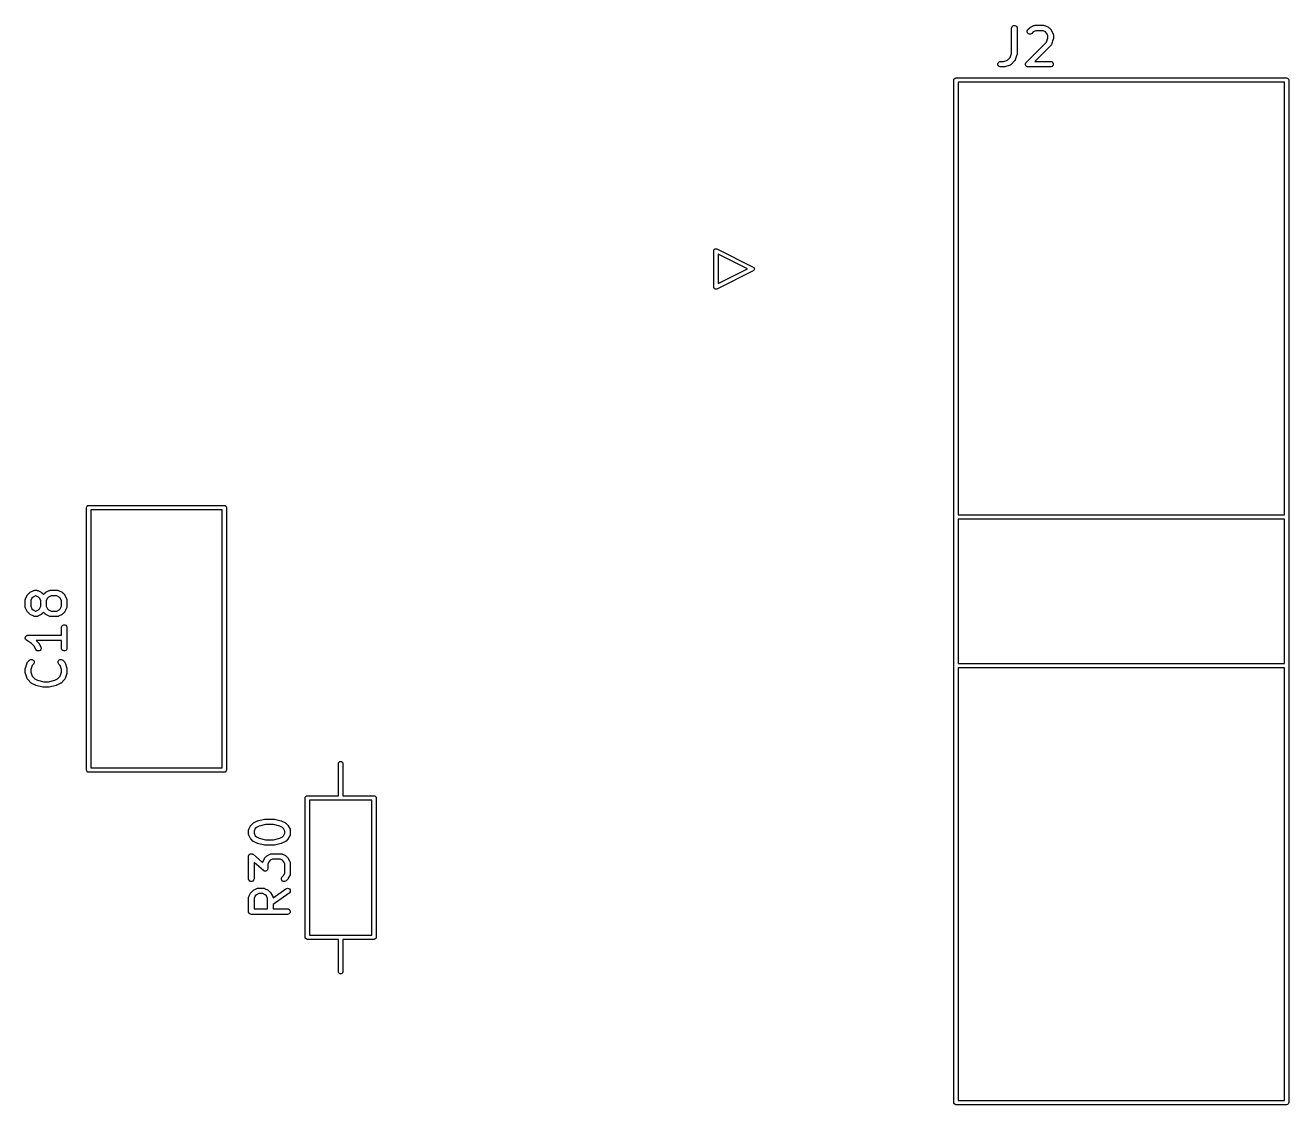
# Model space of a CAD drawing. Extents: x 0.85 to 10.45, y -7.57 to -0.8.
# Drawn here: x 7.957 to 9.33, y -5.907 to -4.735 of the extents above; entities that cross this region are included whole.
import ezdxf

# ---------------------------------------------------------------- set-up
doc = ezdxf.new("R2010")
doc.units = 0
doc.header["$MEASUREMENT"] = 0
doc.layers.add('BLACK', color=7, linetype='CONTINUOUS')

msp = doc.modelspace()

# ---------------------------------------------------------------- linework, layer by layer
at = {"layer": 'BLACK', "linetype": 'CONTINUOUS'}
for p, q in [((9.0286, -4.7384), (9.0287, -4.7378)), ((9.0286, -4.766), (9.0286, -4.7384)), ((9.0287, -4.7378), (9.0291, -4.7367)), ((9.0291, -4.7367), (9.0299, -4.7359)), ((9.0299, -4.7359), (9.031, -4.7355)), ((9.031, -4.7355), (9.0321, -4.7355)), ((9.0321, -4.7355), (9.0332, -4.7359)), ((9.0332, -4.7359), (9.034, -4.7367)), ((9.034, -4.7367), (9.0345, -4.7378)), ((9.0345, -4.7378), (9.0345, -4.7384)), ((9.0345, -4.7384), (9.0345, -4.7665)), ((9.0455, -4.7416), (9.046, -4.7405)), ((9.0455, -4.7427), (9.0455, -4.7416)), ((9.046, -4.7438), (9.0455, -4.7427)), ((9.046, -4.7405), (9.0463, -4.74)), ((9.0468, -4.7446), (9.046, -4.7438)), ((9.0463, -4.74), (9.0482, -4.7382)), ((9.0479, -4.745), (9.0468, -4.7446)), ((9.049, -4.745), (9.0479, -4.745)), ((9.0482, -4.7382), (9.0484, -4.738)), ((9.0484, -4.738), (9.0485, -4.7379)), ((9.0485, -4.7379), (9.0486, -4.7379)), ((9.0486, -4.7379), (9.0487, -4.7378)), ((9.0487, -4.7378), (9.049, -4.7376)), ((9.0487, -4.7378), (9.0487, -4.7378)), ((9.049, -4.7376), (9.0527, -4.7357)), ((9.0501, -4.7446), (9.049, -4.745)), ((9.0505, -4.7442), (9.0501, -4.7446)), ((9.0521, -4.7427), (9.0505, -4.7442)), ((9.0548, -4.7413), (9.0521, -4.7427)), ((9.0527, -4.7357), (9.0533, -4.7355)), ((9.0533, -4.7355), (9.0534, -4.7355)), ((9.0534, -4.7355), (9.0535, -4.7355)), ((9.0535, -4.7355), (9.0541, -4.7354)), ((9.0541, -4.7354), (9.0634, -4.7354)), ((9.0627, -4.7413), (9.0548, -4.7413)), ((9.0654, -4.7427), (9.0627, -4.7413)), ((9.0634, -4.7354), (9.064, -4.7355)), ((9.064, -4.7355), (9.0641, -4.7355)), ((9.0641, -4.7355), (9.0642, -4.7355)), ((9.0642, -4.7355), (9.0648, -4.7357)), ((9.0648, -4.7357), (9.0685, -4.7376)), ((9.0666, -4.7439), (9.0654, -4.7427)), ((9.068, -4.7466), (9.0666, -4.7439)), ((9.068, -4.7491), (9.068, -4.7466)), ((9.0685, -4.7376), (9.0688, -4.7378)), ((9.0688, -4.7378), (9.0688, -4.7378)), ((9.0688, -4.7378), (9.0689, -4.7379)), ((9.0689, -4.7379), (9.069, -4.7379)), ((9.069, -4.7379), (9.069, -4.738)), ((9.069, -4.738), (9.0693, -4.7382)), ((9.0693, -4.7382), (9.0711, -4.74)), ((9.0711, -4.74), (9.0713, -4.7403)), ((9.0713, -4.7403), (9.0714, -4.7403)), ((9.0714, -4.7403), (9.0714, -4.7404)), ((9.0714, -4.7404), (9.0715, -4.7405)), ((9.0715, -4.7405), (9.0715, -4.7406)), ((9.0715, -4.7406), (9.0717, -4.7408)), ((9.0717, -4.7408), (9.0736, -4.7446)), ((9.0736, -4.7446), (9.0738, -4.7451)), ((9.0738, -4.7451), (9.0738, -4.7452)), ((9.0738, -4.7452), (9.0738, -4.7453)), ((9.0738, -4.7453), (9.0739, -4.7459)), ((9.0739, -4.7459), (9.0739, -4.7496)), ((9.0445, -4.7757), (9.0665, -4.7537)), ((9.0711, -4.7573), (9.0537, -4.7748)), ((9.0665, -4.7537), (9.068, -4.7491)), ((9.0715, -4.7569), (9.0711, -4.7573)), ((9.0716, -4.7568), (9.0715, -4.7569)), ((9.0719, -4.7562), (9.0716, -4.7567)), ((9.0716, -4.7567), (9.0716, -4.7568)), ((9.0737, -4.7506), (9.0719, -4.7562)), ((9.0738, -4.7503), (9.0737, -4.7506)), ((9.0739, -4.75), (9.0738, -4.7501)), ((9.0738, -4.7501), (9.0738, -4.7502)), ((9.0738, -4.7502), (9.0738, -4.7503)), ((9.0739, -4.7496), (9.0739, -4.7499)), ((9.0739, -4.7499), (9.0739, -4.75)), ((9.0198, -4.7748), (9.0243, -4.7733)), ((9.0243, -4.7733), (9.0271, -4.7705)), ((9.0271, -4.7705), (9.0286, -4.766)), ((9.0318, -4.7742), (9.028, -4.778)), ((9.0321, -4.7738), (9.0318, -4.7742)), ((9.0322, -4.7737), (9.0321, -4.7738)), ((9.0323, -4.7736), (9.0322, -4.7737)), ((9.0325, -4.7731), (9.0323, -4.7736)), ((9.0344, -4.7674), (9.0325, -4.7731)), ((9.0345, -4.7671), (9.0344, -4.7671)), ((9.0344, -4.7671), (9.0344, -4.7674)), ((9.0345, -4.7665), (9.0345, -4.7668)), ((9.0345, -4.7668), (9.0345, -4.7669)), ((9.0345, -4.7669), (9.0345, -4.767)), ((9.0345, -4.767), (9.0345, -4.7671)), ((9.0137, -4.7772), (9.0141, -4.7761)), ((9.0137, -4.7783), (9.0137, -4.7772)), ((9.0141, -4.7794), (9.0137, -4.7783)), ((9.0141, -4.7761), (9.0149, -4.7753)), ((9.0149, -4.7802), (9.0141, -4.7794)), ((9.0149, -4.7753), (9.016, -4.7749)), ((9.016, -4.7806), (9.0149, -4.7802)), ((9.016, -4.7749), (9.0166, -4.7748)), ((9.0166, -4.7807), (9.016, -4.7806)), ((9.0166, -4.7748), (9.0198, -4.7748)), ((9.0203, -4.7807), (9.0166, -4.7807)), ((9.0206, -4.7807), (9.0203, -4.7807)), ((9.0207, -4.7807), (9.0206, -4.7807)), ((9.0208, -4.7807), (9.0207, -4.7807)), ((9.0209, -4.7806), (9.0208, -4.7807)), ((9.021, -4.7806), (9.0209, -4.7806)), ((9.0212, -4.7805), (9.021, -4.7806)), ((9.0269, -4.7787), (9.0212, -4.7805)), ((9.0274, -4.7784), (9.0269, -4.7787)), ((9.0275, -4.7784), (9.0274, -4.7784)), ((9.0276, -4.7783), (9.0275, -4.7784)), ((9.028, -4.778), (9.0276, -4.7783)), ((9.0437, -4.7772), (9.0441, -4.7761)), ((9.0437, -4.7783), (9.0437, -4.7772)), ((9.0441, -4.7794), (9.0437, -4.7783)), ((9.0441, -4.7761), (9.0445, -4.7757)), ((9.0449, -4.7802), (9.0441, -4.7794)), ((9.046, -4.7806), (9.0449, -4.7802)), ((9.0466, -4.7807), (9.046, -4.7806)), ((9.0709, -4.7807), (9.0466, -4.7807)), ((9.0537, -4.7748), (9.0709, -4.7748)), ((9.0709, -4.7748), (9.0715, -4.7749)), ((9.0715, -4.7806), (9.0709, -4.7807)), ((9.0715, -4.7749), (9.0726, -4.7753)), ((9.0726, -4.7802), (9.0715, -4.7806)), ((9.0726, -4.7753), (9.0734, -4.7761)), ((9.0734, -4.7794), (9.0726, -4.7802)), ((9.0734, -4.7761), (9.0738, -4.7772)), ((9.0738, -4.7783), (9.0734, -4.7794)), ((9.0738, -4.7772), (9.0738, -4.7783)), ((8.9657, -4.7949), (8.9659, -4.794)), ((8.9657, -5.9051), (8.9657, -4.7949)), ((8.9659, -4.794), (8.9672, -4.7927)), ((8.9672, -4.7927), (8.9681, -4.7925)), ((8.9681, -4.7925), (9.3272, -4.7925)), ((8.9705, -4.7972), (8.9705, -5.2669)), ((9.3248, -4.7972), (8.9705, -4.7972)), ((9.3248, -5.2669), (9.3248, -4.7972)), ((9.3272, -4.7925), (9.3281, -4.7927)), ((9.3281, -4.7927), (9.3293, -4.794)), ((9.3293, -4.794), (9.3295, -4.7949)), ((9.3295, -4.7949), (9.3295, -5.9051)), ((8.7051, -4.9802), (8.7051, -4.9801)), ((8.7051, -4.9801), (8.7052, -4.9801)), ((8.7051, -4.9803), (8.7051, -4.9802)), ((8.7051, -5.0197), (8.7051, -4.9803)), ((8.7052, -4.9801), (8.7053, -4.9794)), ((8.7053, -4.9794), (8.7057, -4.979)), ((8.7057, -4.979), (8.7059, -4.9785)), ((8.7059, -4.9785), (8.7063, -4.9784)), ((8.7063, -4.9784), (8.7066, -4.9781)), ((8.7066, -4.9781), (8.7071, -4.9781)), ((8.7071, -4.9781), (8.7076, -4.978)), ((8.7076, -4.978), (8.7083, -4.9781)), ((8.7083, -4.9781), (8.7084, -4.9781)), ((8.7084, -4.9781), (8.7084, -4.9782)), ((8.7084, -4.9782), (8.7085, -4.9782)), ((8.7085, -4.9782), (8.7479, -4.9979)), ((8.7416, -5), (8.7098, -4.9841)), ((8.7098, -4.9841), (8.7098, -5.0159)), ((8.7479, -5.0021), (8.7085, -5.0218)), ((8.7098, -5.0159), (8.7416, -5)), ((8.7479, -4.9979), (8.7483, -4.9982)), ((8.7483, -5.0018), (8.7479, -5.0021)), ((8.7483, -4.9982), (8.7484, -4.9982)), ((8.7484, -5.0018), (8.7483, -5.0018)), ((8.7484, -4.9982), (8.7484, -4.9983)), ((8.7484, -4.9983), (8.7486, -4.9985)), ((8.7486, -5.0015), (8.7484, -5.0017)), ((8.7484, -5.0017), (8.7484, -5.0018)), ((8.7486, -4.9985), (8.7489, -4.9992)), ((8.7489, -5.0008), (8.7486, -5.0015)), ((8.7489, -4.9992), (8.7492, -4.9998)), ((8.7492, -5.0002), (8.7489, -5.0008)), ((8.7492, -4.9998), (8.7492, -5)), ((8.7492, -5), (8.7492, -5.0002)), ((8.7051, -5.0198), (8.7051, -5.0197)), ((8.7051, -5.0199), (8.7051, -5.0198)), ((8.7052, -5.0199), (8.7051, -5.0199)), ((8.7053, -5.0206), (8.7052, -5.0199)), ((8.7057, -5.021), (8.7053, -5.0206)), ((8.7059, -5.0215), (8.7057, -5.021)), ((8.7063, -5.0216), (8.7059, -5.0215)), ((8.7066, -5.0219), (8.7063, -5.0216)), ((8.7071, -5.0219), (8.7066, -5.0219)), ((8.7076, -5.022), (8.7071, -5.0219)), ((8.7083, -5.0219), (8.7076, -5.022)), ((8.7084, -5.0219), (8.7083, -5.0219)), ((8.7085, -5.0218), (8.7084, -5.0218)), ((8.7084, -5.0218), (8.7084, -5.0219)), ((8.024, -5.2591), (8.0242, -5.2582)), ((8.024, -5.5441), (8.024, -5.2591)), ((8.0242, -5.2582), (8.0255, -5.2569)), ((8.0255, -5.2569), (8.0264, -5.2567)), ((8.0264, -5.2567), (8.1736, -5.2567)), ((8.0287, -5.2614), (8.0287, -5.5417)), ((8.1713, -5.2614), (8.0287, -5.2614)), ((8.1713, -5.5417), (8.1713, -5.2614)), ((8.1736, -5.2567), (8.1745, -5.2569)), ((8.1745, -5.2569), (8.1758, -5.2582)), ((8.1758, -5.2582), (8.176, -5.2591)), ((8.176, -5.2591), (8.176, -5.5441)), ((8.9705, -5.2669), (9.3248, -5.2669)), ((8.9705, -5.2717), (8.9705, -5.4283)), ((9.3248, -5.2717), (8.9705, -5.2717)), ((9.3248, -5.4283), (9.3248, -5.2717)), ((7.9629, -5.3511), (7.9666, -5.3493)), ((7.9666, -5.3493), (7.9671, -5.349)), ((7.9671, -5.349), (7.9673, -5.349)), ((7.9673, -5.349), (7.9679, -5.3489)), ((7.9673, -5.349), (7.9673, -5.349)), ((7.9679, -5.3489), (7.9698, -5.3489)), ((7.9698, -5.3489), (7.9704, -5.349)), ((7.9704, -5.349), (7.9705, -5.349)), ((7.9705, -5.349), (7.9706, -5.349)), ((7.9706, -5.349), (7.9711, -5.3493)), ((7.9711, -5.3493), (7.9749, -5.3511)), ((7.9797, -5.3511), (7.9835, -5.3493)), ((7.9835, -5.3493), (7.984, -5.349)), ((7.984, -5.349), (7.9841, -5.349)), ((7.9841, -5.349), (7.9842, -5.349)), ((7.9842, -5.349), (7.9848, -5.3489)), ((7.9848, -5.3489), (7.9923, -5.3489)), ((7.9923, -5.3489), (7.9929, -5.349)), ((7.9929, -5.349), (7.993, -5.349)), ((7.993, -5.349), (7.9931, -5.349)), ((7.9931, -5.349), (7.9936, -5.3493)), ((7.9936, -5.3493), (7.9974, -5.3511)), ((7.9575, -5.3588), (7.9576, -5.3587)), ((7.9575, -5.3594), (7.9575, -5.3588)), ((7.9575, -5.3669), (7.9575, -5.3594)), ((7.9576, -5.3586), (7.9578, -5.3581)), ((7.9576, -5.3587), (7.9576, -5.3586)), ((7.9578, -5.3581), (7.9597, -5.3543)), ((7.9597, -5.3543), (7.9598, -5.3541)), ((7.9598, -5.354), (7.9599, -5.3539)), ((7.9598, -5.3541), (7.9598, -5.354)), ((7.9599, -5.3539), (7.96, -5.3538)), ((7.96, -5.3538), (7.9602, -5.3536)), ((7.96, -5.3538), (7.96, -5.3538)), ((7.9602, -5.3536), (7.9621, -5.3517)), ((7.9621, -5.3517), (7.9623, -5.3515)), ((7.9623, -5.3515), (7.9624, -5.3514)), ((7.9624, -5.3514), (7.9625, -5.3514)), ((7.9625, -5.3514), (7.9625, -5.3513)), ((7.9625, -5.3513), (7.9626, -5.3513)), ((7.9626, -5.3513), (7.9629, -5.3511)), ((7.9647, -5.3574), (7.9634, -5.3601)), ((7.9634, -5.3601), (7.9634, -5.3662)), ((7.9659, -5.3562), (7.9647, -5.3574)), ((7.9686, -5.3548), (7.9659, -5.3562)), ((7.9691, -5.3548), (7.9686, -5.3548)), ((7.9718, -5.3562), (7.9691, -5.3548)), ((7.973, -5.3574), (7.9718, -5.3562)), ((7.9743, -5.3601), (7.973, -5.3574)), ((7.9743, -5.3662), (7.9743, -5.3601)), ((7.9749, -5.3511), (7.9751, -5.3513)), ((7.9751, -5.3513), (7.9752, -5.3513)), ((7.9752, -5.3513), (7.9753, -5.3514)), ((7.9753, -5.3514), (7.9754, -5.3514)), ((7.9754, -5.3514), (7.9754, -5.3515)), ((7.9754, -5.3515), (7.9756, -5.3517)), ((7.9756, -5.3517), (7.9773, -5.3533)), ((7.9773, -5.3533), (7.979, -5.3517)), ((7.979, -5.3517), (7.9792, -5.3515)), ((7.9792, -5.3515), (7.9792, -5.3514)), ((7.9792, -5.3514), (7.9793, -5.3514)), ((7.9793, -5.3514), (7.9794, -5.3513)), ((7.9794, -5.3513), (7.9795, -5.3513)), ((7.9795, -5.3513), (7.9797, -5.3511)), ((7.9816, -5.3574), (7.9803, -5.3601)), ((7.9803, -5.3601), (7.9803, -5.3662)), ((7.9828, -5.3562), (7.9816, -5.3574)), ((7.9855, -5.3548), (7.9828, -5.3562)), ((7.9916, -5.3548), (7.9855, -5.3548)), ((7.9943, -5.3562), (7.9916, -5.3548)), ((7.9955, -5.3574), (7.9943, -5.3562)), ((7.9968, -5.3601), (7.9955, -5.3574)), ((7.9968, -5.3662), (7.9968, -5.3601)), ((7.9974, -5.3511), (7.9976, -5.3513)), ((7.9976, -5.3513), (7.9977, -5.3513)), ((7.9977, -5.3513), (7.9978, -5.3514)), ((7.9978, -5.3514), (7.9979, -5.3514)), ((7.9979, -5.3514), (7.9979, -5.3515)), ((7.9979, -5.3515), (7.9981, -5.3517)), ((7.9981, -5.3517), (8, -5.3536)), ((8, -5.3536), (8.0002, -5.3538)), ((8.0002, -5.3538), (8.0003, -5.3538)), ((8.0003, -5.3538), (8.0003, -5.3539)), ((8.0003, -5.3539), (8.0004, -5.354)), ((8.0004, -5.354), (8.0004, -5.3541)), ((8.0004, -5.3541), (8.0006, -5.3543)), ((8.0006, -5.3543), (8.0024, -5.3581)), ((8.0024, -5.3581), (8.0026, -5.3586)), ((8.0026, -5.3586), (8.0027, -5.3587)), ((8.0027, -5.3587), (8.0027, -5.3588)), ((8.0027, -5.3588), (8.0027, -5.3594)), ((8.0027, -5.3594), (8.0027, -5.3669)), ((7.9575, -5.3675), (7.9575, -5.3669)), ((7.9576, -5.3676), (7.9575, -5.3675)), ((7.9576, -5.3677), (7.9576, -5.3676)), ((7.9578, -5.3682), (7.9576, -5.3677)), ((7.9597, -5.372), (7.9578, -5.3682)), ((7.9598, -5.3722), (7.9597, -5.372)), ((7.9598, -5.3723), (7.9598, -5.3722)), ((7.9599, -5.3724), (7.9598, -5.3723)), ((7.96, -5.3725), (7.9599, -5.3724)), ((7.9602, -5.3727), (7.96, -5.3725)), ((7.96, -5.3725), (7.96, -5.3725)), ((7.9621, -5.3746), (7.9602, -5.3727)), ((7.9623, -5.3748), (7.9621, -5.3746)), ((7.9624, -5.3748), (7.9623, -5.3748)), ((7.9625, -5.3749), (7.9624, -5.3748)), ((7.9625, -5.375), (7.9625, -5.3749)), ((7.9626, -5.375), (7.9625, -5.375)), ((7.9629, -5.3752), (7.9626, -5.375)), ((7.9666, -5.377), (7.9629, -5.3752)), ((7.9634, -5.3662), (7.9647, -5.3689)), ((7.9647, -5.3689), (7.9659, -5.3701)), ((7.9659, -5.3701), (7.9686, -5.3714)), ((7.9671, -5.3772), (7.9666, -5.377)), ((7.9673, -5.3772), (7.9671, -5.3772)), ((7.9673, -5.3773), (7.9673, -5.3772)), ((7.9679, -5.3773), (7.9673, -5.3773)), ((7.9698, -5.3773), (7.9679, -5.3773)), ((7.9686, -5.3714), (7.9691, -5.3714)), ((7.9691, -5.3714), (7.9718, -5.3701)), ((7.9704, -5.3773), (7.9698, -5.3773)), ((7.9705, -5.3772), (7.9704, -5.3773)), ((7.9706, -5.3772), (7.9705, -5.3772)), ((7.9711, -5.377), (7.9706, -5.3772)), ((7.9749, -5.3752), (7.9711, -5.377)), ((7.9718, -5.3701), (7.973, -5.3689)), ((7.973, -5.3689), (7.9743, -5.3662)), ((7.9751, -5.375), (7.9749, -5.3752)), ((7.9752, -5.375), (7.9751, -5.375)), ((7.9753, -5.3749), (7.9752, -5.375)), ((7.9754, -5.3748), (7.9753, -5.3749)), ((7.9756, -5.3746), (7.9754, -5.3748)), ((7.9754, -5.3748), (7.9754, -5.3748)), ((7.9773, -5.3729), (7.9756, -5.3746)), ((7.979, -5.3746), (7.9773, -5.3729)), ((7.9792, -5.3748), (7.979, -5.3746)), ((7.9793, -5.3749), (7.9792, -5.3748)), ((7.9792, -5.3748), (7.9792, -5.3748)), ((7.9794, -5.375), (7.9793, -5.3749)), ((7.9795, -5.375), (7.9794, -5.375)), ((7.9797, -5.3752), (7.9795, -5.375)), ((7.9835, -5.377), (7.9797, -5.3752)), ((7.9803, -5.3662), (7.9816, -5.3689)), ((7.9816, -5.3689), (7.9828, -5.3701)), ((7.9828, -5.3701), (7.9855, -5.3714)), ((7.984, -5.3772), (7.9835, -5.377)), ((7.9841, -5.3772), (7.984, -5.3772)), ((7.9842, -5.3773), (7.9841, -5.3772)), ((7.9848, -5.3773), (7.9842, -5.3773)), ((7.9923, -5.3773), (7.9848, -5.3773)), ((7.9855, -5.3714), (7.9916, -5.3714)), ((7.9916, -5.3714), (7.9943, -5.3701)), ((7.9929, -5.3773), (7.9923, -5.3773)), ((7.993, -5.3772), (7.9929, -5.3773)), ((7.9931, -5.3772), (7.993, -5.3772)), ((7.9936, -5.377), (7.9931, -5.3772)), ((7.9974, -5.3752), (7.9936, -5.377)), ((7.9943, -5.3701), (7.9955, -5.3689)), ((7.9955, -5.3689), (7.9968, -5.3662)), ((7.9976, -5.375), (7.9974, -5.3752)), ((7.9977, -5.375), (7.9976, -5.375)), ((7.9978, -5.3749), (7.9977, -5.375)), ((7.9979, -5.3748), (7.9978, -5.3749)), ((7.9981, -5.3746), (7.9979, -5.3748)), ((7.9979, -5.3748), (7.9979, -5.3748)), ((8, -5.3727), (7.9981, -5.3746)), ((8.0002, -5.3725), (8, -5.3727)), ((8.0003, -5.3725), (8.0002, -5.3725)), ((8.0004, -5.3723), (8.0003, -5.3724)), ((8.0003, -5.3724), (8.0003, -5.3725)), ((8.0006, -5.372), (8.0004, -5.3722)), ((8.0004, -5.3722), (8.0004, -5.3723)), ((8.0024, -5.3682), (8.0006, -5.372)), ((8.0026, -5.3677), (8.0024, -5.3682)), ((8.0027, -5.3676), (8.0026, -5.3677)), ((8.0027, -5.3669), (8.0027, -5.3675)), ((8.0027, -5.3675), (8.0027, -5.3676)), ((7.9968, -5.3894), (7.9969, -5.3888)), ((7.9968, -5.3977), (7.9968, -5.3894)), ((7.9969, -5.3888), (7.9973, -5.3877)), ((7.9973, -5.3877), (7.9982, -5.3869)), ((7.9982, -5.3869), (7.9992, -5.3865)), ((7.9992, -5.3865), (8.0004, -5.3865)), ((8.0004, -5.3865), (8.0014, -5.3869)), ((8.0014, -5.3869), (8.0023, -5.3877)), ((8.0023, -5.3877), (8.0027, -5.3888)), ((8.0027, -5.3888), (8.0027, -5.3894)), ((8.0027, -5.3894), (8.0027, -5.4119)), ((7.9575, -5.4001), (7.9576, -5.3998)), ((7.9575, -5.4004), (7.9575, -5.4001)), ((7.9575, -5.4006), (7.9575, -5.4004)), ((7.9575, -5.4009), (7.9575, -5.4006)), ((7.9575, -5.4012), (7.9575, -5.4009)), ((7.9576, -5.4015), (7.9575, -5.4012)), ((7.9576, -5.3998), (7.9577, -5.3995)), ((7.9577, -5.4018), (7.9576, -5.4015)), ((7.9577, -5.3995), (7.9579, -5.3993)), ((7.9579, -5.402), (7.9577, -5.4018)), ((7.9579, -5.3993), (7.958, -5.399)), ((7.958, -5.4023), (7.9579, -5.402)), ((7.958, -5.399), (7.9582, -5.3988)), ((7.9582, -5.4025), (7.958, -5.4023)), ((7.9582, -5.3988), (7.9583, -5.3986)), ((7.9583, -5.4027), (7.9582, -5.4025)), ((7.9583, -5.3986), (7.9586, -5.3984)), ((7.9588, -5.4031), (7.9583, -5.4027)), ((7.9586, -5.3984), (7.9588, -5.3982)), ((7.9588, -5.3982), (7.9591, -5.3981)), ((7.9642, -5.4067), (7.9588, -5.4031)), ((7.9588, -5.4031), (7.9588, -5.4031)), ((7.9588, -5.4031), (7.9588, -5.4031)), ((7.9588, -5.4031), (7.9588, -5.4031)), ((7.9591, -5.3981), (7.9593, -5.3979)), ((7.9593, -5.3979), (7.9596, -5.3979)), ((7.9596, -5.3979), (7.9598, -5.3977)), ((7.9598, -5.3977), (7.9604, -5.3977)), ((7.9604, -5.3977), (7.9604, -5.3977)), ((7.9604, -5.3977), (7.9604, -5.3977)), ((7.9604, -5.3977), (7.9604, -5.3977)), ((7.9604, -5.3977), (7.9968, -5.3977)), ((7.9968, -5.4036), (7.9694, -5.4036)), ((7.9694, -5.4036), (7.9719, -5.406)), ((7.9968, -5.4119), (7.9968, -5.4036)), ((7.9674, -5.4099), (7.9642, -5.4067)), ((7.969, -5.4132), (7.9674, -5.4099)), ((7.9693, -5.4137), (7.969, -5.4132)), ((7.9702, -5.4145), (7.9693, -5.4137)), ((7.9713, -5.4148), (7.9702, -5.4145)), ((7.9725, -5.4147), (7.9713, -5.4148)), ((7.9719, -5.406), (7.9721, -5.4063)), ((7.9721, -5.4063), (7.9721, -5.4063)), ((7.9721, -5.4063), (7.9722, -5.4064)), ((7.9722, -5.4064), (7.9723, -5.4065)), ((7.9723, -5.4065), (7.9723, -5.4066)), ((7.9723, -5.4066), (7.9724, -5.4068)), ((7.9724, -5.4068), (7.9743, -5.4106)), ((7.9735, -5.4142), (7.9725, -5.4147)), ((7.9742, -5.4133), (7.9735, -5.4142)), ((7.9746, -5.4123), (7.9742, -5.4133)), ((7.9743, -5.4106), (7.9745, -5.4111)), ((7.9745, -5.4111), (7.9746, -5.4123)), ((7.9969, -5.4125), (7.9968, -5.4119)), ((7.9973, -5.4135), (7.9969, -5.4125)), ((7.9982, -5.4143), (7.9973, -5.4135)), ((7.9992, -5.4148), (7.9982, -5.4143)), ((8.0004, -5.4148), (7.9992, -5.4148)), ((8.0014, -5.4143), (8.0004, -5.4148)), ((8.0023, -5.4135), (8.0014, -5.4143)), ((8.0027, -5.4125), (8.0023, -5.4135)), ((8.0027, -5.4119), (8.0027, -5.4125)), ((7.9576, -5.4334), (7.9595, -5.4278)), ((7.9595, -5.4278), (7.9597, -5.4273)), ((7.9597, -5.4273), (7.9598, -5.4272)), ((7.9598, -5.4271), (7.9602, -5.4267)), ((7.9598, -5.4272), (7.9598, -5.4271)), ((7.9602, -5.4267), (7.9621, -5.4248)), ((7.9621, -5.4248), (7.9625, -5.4244)), ((7.9625, -5.4244), (7.9636, -5.424)), ((7.9649, -5.4304), (7.9634, -5.4349)), ((7.9636, -5.424), (7.9648, -5.424)), ((7.9648, -5.424), (7.9658, -5.4244)), ((7.9663, -5.429), (7.9649, -5.4304)), ((7.9658, -5.4244), (7.9666, -5.4252)), ((7.9666, -5.4285), (7.9663, -5.429)), ((7.9666, -5.4252), (7.9671, -5.4263)), ((7.9671, -5.4275), (7.9666, -5.4285)), ((7.9671, -5.4263), (7.9671, -5.4275)), ((7.9932, -5.4263), (7.9936, -5.4252)), ((7.9932, -5.4275), (7.9932, -5.4263)), ((7.9936, -5.4285), (7.9932, -5.4275)), ((7.9936, -5.4252), (7.9944, -5.4244)), ((7.994, -5.429), (7.9936, -5.4285)), ((7.9953, -5.4304), (7.994, -5.429)), ((7.9944, -5.4244), (7.9955, -5.424)), ((7.9968, -5.4349), (7.9953, -5.4304)), ((7.9955, -5.424), (7.9966, -5.424)), ((7.9966, -5.424), (7.9977, -5.4244)), ((7.9977, -5.4244), (7.9981, -5.4248)), ((7.9981, -5.4248), (8, -5.4267)), ((8, -5.4267), (8.0004, -5.4271)), ((8.0004, -5.4271), (8.0004, -5.4272)), ((8.0004, -5.4272), (8.0005, -5.4273)), ((8.0005, -5.4273), (8.0007, -5.4278)), ((8.0007, -5.4278), (8.0026, -5.4334)), ((8.9705, -5.4283), (9.3248, -5.4283)), ((8.9705, -5.4331), (8.9705, -5.9028)), ((9.3248, -5.4331), (8.9705, -5.4331)), ((9.3248, -5.9028), (9.3248, -5.4331)), ((7.9575, -5.4338), (7.9576, -5.4337)), ((7.9575, -5.4339), (7.9575, -5.4338)), ((7.9575, -5.434), (7.9575, -5.4339)), ((7.9575, -5.4341), (7.9575, -5.434)), ((7.9575, -5.4344), (7.9575, -5.4341)), ((7.9575, -5.4381), (7.9575, -5.4344)), ((7.9575, -5.4384), (7.9575, -5.4381)), ((7.9575, -5.4385), (7.9575, -5.4384)), ((7.9575, -5.4386), (7.9575, -5.4385)), ((7.9575, -5.4387), (7.9575, -5.4386)), ((7.9576, -5.4388), (7.9575, -5.4387)), ((7.9576, -5.4337), (7.9576, -5.4334)), ((7.9576, -5.4391), (7.9576, -5.4388)), ((7.9595, -5.4447), (7.9576, -5.4391)), ((7.9597, -5.4452), (7.9595, -5.4447)), ((7.9598, -5.4453), (7.9597, -5.4452)), ((7.9598, -5.4454), (7.9598, -5.4453)), ((7.9602, -5.4458), (7.9598, -5.4454)), ((7.964, -5.4496), (7.9602, -5.4458)), ((7.9634, -5.4349), (7.9634, -5.4377)), ((7.9634, -5.4377), (7.9649, -5.4422)), ((7.9649, -5.4422), (7.9678, -5.4451)), ((7.9678, -5.4451), (7.9708, -5.4466)), ((7.9708, -5.4466), (7.9777, -5.4483)), ((7.9826, -5.4483), (7.9894, -5.4466)), ((7.9894, -5.4466), (7.9924, -5.4451)), ((7.9924, -5.4451), (7.9953, -5.4422)), ((7.9953, -5.4422), (7.9968, -5.4377)), ((8, -5.4458), (7.9963, -5.4496)), ((7.9968, -5.4377), (7.9968, -5.4349)), ((8.0004, -5.4454), (8, -5.4458)), ((8.0005, -5.4452), (8.0004, -5.4453)), ((8.0004, -5.4453), (8.0004, -5.4454)), ((8.0007, -5.4447), (8.0005, -5.4452)), ((8.0026, -5.4391), (8.0007, -5.4447)), ((8.0026, -5.4334), (8.0027, -5.4337)), ((8.0027, -5.4388), (8.0026, -5.4391)), ((8.0027, -5.4337), (8.0027, -5.4338)), ((8.0027, -5.4338), (8.0027, -5.4339)), ((8.0027, -5.4339), (8.0027, -5.434)), ((8.0027, -5.434), (8.0027, -5.4341)), ((8.0027, -5.4341), (8.0027, -5.4344)), ((8.0027, -5.4344), (8.0027, -5.4381)), ((8.0027, -5.4381), (8.0027, -5.4384)), ((8.0027, -5.4384), (8.0027, -5.4385)), ((8.0027, -5.4385), (8.0027, -5.4386)), ((8.0027, -5.4386), (8.0027, -5.4387)), ((8.0027, -5.4387), (8.0027, -5.4388)), ((7.9642, -5.4498), (7.964, -5.4496)), ((7.9643, -5.4499), (7.9642, -5.4498)), ((7.9642, -5.4498), (7.9642, -5.4498)), ((7.9644, -5.45), (7.9643, -5.4499)), ((7.9645, -5.45), (7.9644, -5.45)), ((7.9647, -5.4501), (7.9645, -5.45)), ((7.9685, -5.452), (7.9647, -5.4501)), ((7.9685, -5.4521), (7.9685, -5.452)), ((7.9685, -5.452), (7.9685, -5.452)), ((7.9688, -5.4521), (7.9685, -5.4521)), ((7.969, -5.4522), (7.9688, -5.4521)), ((7.9691, -5.4522), (7.969, -5.4522)), ((7.969, -5.4522), (7.969, -5.4522)), ((7.9766, -5.4541), (7.9691, -5.4522)), ((7.9767, -5.4541), (7.9766, -5.4541)), ((7.9767, -5.4542), (7.9767, -5.4541)), ((7.9769, -5.4542), (7.9767, -5.4542)), ((7.9772, -5.4542), (7.9769, -5.4542)), ((7.9773, -5.4542), (7.9772, -5.4542)), ((7.9772, -5.4542), (7.9772, -5.4542)), ((7.9829, -5.4542), (7.9773, -5.4542)), ((7.9777, -5.4483), (7.9826, -5.4483)), ((7.983, -5.4542), (7.9829, -5.4542)), ((7.9831, -5.4542), (7.983, -5.4542)), ((7.9833, -5.4542), (7.9831, -5.4542)), ((7.9835, -5.4542), (7.9833, -5.4542)), ((7.9836, -5.4541), (7.9835, -5.4541)), ((7.9835, -5.4541), (7.9835, -5.4542)), ((7.9911, -5.4522), (7.9836, -5.4541)), ((7.9912, -5.4522), (7.9911, -5.4522)), ((7.9914, -5.4521), (7.9912, -5.4522)), ((7.9912, -5.4522), (7.9912, -5.4522)), ((7.9917, -5.4521), (7.9914, -5.4521)), ((7.9955, -5.4501), (7.9917, -5.452)), ((7.9917, -5.452), (7.9917, -5.452)), ((7.9917, -5.452), (7.9917, -5.4521)), ((7.9957, -5.45), (7.9955, -5.4501)), ((7.9958, -5.45), (7.9957, -5.45)), ((7.9959, -5.4499), (7.9958, -5.45)), ((7.996, -5.4498), (7.9959, -5.4499)), ((7.9963, -5.4496), (7.996, -5.4498)), ((7.996, -5.4498), (7.996, -5.4498)), ((8.0287, -5.5417), (8.1713, -5.5417)), ((8.2976, -5.537), (8.2978, -5.5361)), ((8.2976, -5.572), (8.2976, -5.537)), ((8.2978, -5.5361), (8.2991, -5.5348)), ((8.2991, -5.5348), (8.3009, -5.5348)), ((8.3009, -5.5348), (8.3022, -5.5361)), ((8.3022, -5.5361), (8.3024, -5.537)), ((8.3024, -5.537), (8.3024, -5.572)), ((8.0242, -5.545), (8.024, -5.5441)), ((8.0255, -5.5463), (8.0242, -5.545)), ((8.0264, -5.5465), (8.0255, -5.5463)), ((8.1736, -5.5465), (8.0264, -5.5465)), ((8.1745, -5.5463), (8.1736, -5.5465)), ((8.1758, -5.545), (8.1745, -5.5463)), ((8.176, -5.5441), (8.1758, -5.545)), ((8.2614, -5.5744), (8.2616, -5.5735)), ((8.2614, -5.7256), (8.2614, -5.5744)), ((8.2616, -5.5735), (8.2629, -5.5722)), ((8.2629, -5.5722), (8.2638, -5.572)), ((8.2638, -5.572), (8.2976, -5.572)), ((8.2661, -5.5768), (8.2661, -5.7232)), ((8.3339, -5.5768), (8.2661, -5.5768)), ((8.3024, -5.572), (8.3362, -5.572)), ((8.3339, -5.7232), (8.3339, -5.5768)), ((8.3362, -5.572), (8.3371, -5.5722)), ((8.3371, -5.5722), (8.3384, -5.5735)), ((8.3384, -5.5735), (8.3386, -5.5744)), ((8.3386, -5.5744), (8.3386, -5.7256)), ((8.2097, -5.5993), (8.2172, -5.5975)), ((8.2172, -5.5975), (8.2173, -5.5974)), ((8.2173, -5.5974), (8.2174, -5.5974)), ((8.2174, -5.5974), (8.2176, -5.5974)), ((8.2176, -5.5974), (8.2178, -5.5974)), ((8.2178, -5.5974), (8.2178, -5.5974)), ((8.2178, -5.5974), (8.2179, -5.5974)), ((8.2179, -5.5974), (8.2273, -5.5974)), ((8.2273, -5.5974), (8.2274, -5.5974)), ((8.2274, -5.5974), (8.2275, -5.5974)), ((8.2275, -5.5974), (8.2277, -5.5974)), ((8.2277, -5.5974), (8.2279, -5.5974)), ((8.2279, -5.5974), (8.2279, -5.5974)), ((8.2279, -5.5974), (8.228, -5.5975)), ((8.228, -5.5975), (8.2355, -5.5993)), ((8.2, -5.6091), (8.2001, -5.609)), ((8.2, -5.6097), (8.2, -5.6091)), ((8.2, -5.6134), (8.2, -5.6097)), ((8.2001, -5.6089), (8.2003, -5.6084)), ((8.2001, -5.609), (8.2001, -5.6089)), ((8.2003, -5.6084), (8.2022, -5.6046)), ((8.2022, -5.6046), (8.2023, -5.6044)), ((8.2023, -5.6044), (8.2024, -5.6043)), ((8.2024, -5.6042), (8.2025, -5.6041)), ((8.2024, -5.6043), (8.2024, -5.6042)), ((8.2025, -5.6041), (8.2027, -5.6039)), ((8.2025, -5.6041), (8.2025, -5.6041)), ((8.2027, -5.6039), (8.2046, -5.602)), ((8.2046, -5.602), (8.2048, -5.6018)), ((8.2048, -5.6018), (8.2049, -5.6017)), ((8.2049, -5.6017), (8.205, -5.6017)), ((8.205, -5.6017), (8.2051, -5.6016)), ((8.2051, -5.6016), (8.2054, -5.6014)), ((8.2051, -5.6016), (8.2051, -5.6016)), ((8.2054, -5.6014), (8.2091, -5.5996)), ((8.2072, -5.6077), (8.2059, -5.6104)), ((8.2059, -5.6104), (8.2059, -5.6127)), ((8.2084, -5.6065), (8.2072, -5.6077)), ((8.2115, -5.605), (8.2084, -5.6065)), ((8.2091, -5.5996), (8.2092, -5.5995)), ((8.2092, -5.5995), (8.2094, -5.5994)), ((8.2092, -5.5995), (8.2092, -5.5995)), ((8.2094, -5.5994), (8.2097, -5.5993)), ((8.2097, -5.5993), (8.2097, -5.5993)), ((8.2097, -5.5993), (8.2097, -5.5993)), ((8.2183, -5.6033), (8.2115, -5.605)), ((8.227, -5.6033), (8.2183, -5.6033)), ((8.2338, -5.605), (8.227, -5.6033)), ((8.2368, -5.6065), (8.2338, -5.605)), ((8.2355, -5.5993), (8.2356, -5.5993)), ((8.2356, -5.5993), (8.2356, -5.5993)), ((8.2356, -5.5993), (8.2358, -5.5994)), ((8.2358, -5.5994), (8.2361, -5.5995)), ((8.2361, -5.5995), (8.2361, -5.5995)), ((8.2361, -5.5995), (8.2361, -5.5996)), ((8.2361, -5.5996), (8.2399, -5.6014)), ((8.238, -5.6077), (8.2368, -5.6065)), ((8.2394, -5.6104), (8.238, -5.6077)), ((8.2394, -5.6127), (8.2394, -5.6104)), ((8.2399, -5.6014), (8.2401, -5.6016)), ((8.2401, -5.6016), (8.2402, -5.6016)), ((8.2402, -5.6016), (8.2403, -5.6017)), ((8.2403, -5.6017), (8.2404, -5.6017)), ((8.2404, -5.6017), (8.2404, -5.6018)), ((8.2404, -5.6018), (8.2407, -5.602)), ((8.2407, -5.602), (8.2425, -5.6039)), ((8.2425, -5.6039), (8.2427, -5.6041)), ((8.2427, -5.6041), (8.2428, -5.6041)), ((8.2428, -5.6041), (8.2428, -5.6042)), ((8.2428, -5.6042), (8.2429, -5.6043)), ((8.2429, -5.6043), (8.2429, -5.6044)), ((8.2429, -5.6044), (8.2431, -5.6046)), ((8.2431, -5.6046), (8.245, -5.6084)), ((8.245, -5.6084), (8.2452, -5.6089)), ((8.2452, -5.6089), (8.2452, -5.609)), ((8.2452, -5.609), (8.2452, -5.6091)), ((8.2452, -5.6091), (8.2453, -5.6097)), ((8.2453, -5.6097), (8.2453, -5.6134)), ((8.2, -5.614), (8.2, -5.6134)), ((8.2001, -5.6141), (8.2, -5.614)), ((8.2001, -5.6142), (8.2001, -5.6141)), ((8.2003, -5.6148), (8.2001, -5.6142)), ((8.2022, -5.6185), (8.2003, -5.6148)), ((8.2023, -5.6188), (8.2022, -5.6185)), ((8.2024, -5.6188), (8.2023, -5.6188)), ((8.2024, -5.6189), (8.2024, -5.6188)), ((8.2025, -5.619), (8.2024, -5.6189)), ((8.2025, -5.6191), (8.2025, -5.619)), ((8.2027, -5.6193), (8.2025, -5.6191)), ((8.2046, -5.6212), (8.2027, -5.6193)), ((8.2048, -5.6213), (8.2046, -5.6212)), ((8.2049, -5.6214), (8.2048, -5.6213)), ((8.205, -5.6215), (8.2049, -5.6214)), ((8.2051, -5.6215), (8.205, -5.6215)), ((8.2051, -5.6216), (8.2051, -5.6215)), ((8.2054, -5.6217), (8.2051, -5.6216)), ((8.2091, -5.6236), (8.2054, -5.6217)), ((8.2059, -5.6127), (8.2072, -5.6154)), ((8.2072, -5.6154), (8.2084, -5.6166)), ((8.2084, -5.6166), (8.2115, -5.6182)), ((8.2092, -5.6236), (8.2091, -5.6236)), ((8.2094, -5.6237), (8.2092, -5.6236)), ((8.2092, -5.6236), (8.2092, -5.6236)), ((8.2097, -5.6238), (8.2094, -5.6237)), ((8.2172, -5.6257), (8.2097, -5.6238)), ((8.2097, -5.6238), (8.2097, -5.6238)), ((8.2097, -5.6238), (8.2097, -5.6238)), ((8.2115, -5.6182), (8.2183, -5.6199)), ((8.2183, -5.6199), (8.227, -5.6199)), ((8.227, -5.6199), (8.2338, -5.6182)), ((8.2355, -5.6238), (8.228, -5.6257)), ((8.2338, -5.6182), (8.2368, -5.6166)), ((8.2356, -5.6238), (8.2355, -5.6238)), ((8.2358, -5.6237), (8.2356, -5.6238)), ((8.2356, -5.6238), (8.2356, -5.6238)), ((8.2361, -5.6236), (8.2358, -5.6237)), ((8.2399, -5.6217), (8.2361, -5.6236)), ((8.2361, -5.6236), (8.2361, -5.6236)), ((8.2361, -5.6236), (8.2361, -5.6236)), ((8.2368, -5.6166), (8.238, -5.6154)), ((8.238, -5.6154), (8.2394, -5.6127)), ((8.2401, -5.6216), (8.2399, -5.6217)), ((8.2402, -5.6215), (8.2401, -5.6216)), ((8.2403, -5.6215), (8.2402, -5.6215)), ((8.2404, -5.6214), (8.2403, -5.6215)), ((8.2407, -5.6212), (8.2404, -5.6213)), ((8.2404, -5.6213), (8.2404, -5.6214)), ((8.2425, -5.6193), (8.2407, -5.6212)), ((8.2427, -5.6191), (8.2425, -5.6193)), ((8.2428, -5.619), (8.2427, -5.6191)), ((8.2429, -5.6188), (8.2428, -5.6189)), ((8.2428, -5.6189), (8.2428, -5.619)), ((8.2431, -5.6185), (8.2429, -5.6188)), ((8.2429, -5.6188), (8.2429, -5.6188)), ((8.245, -5.6148), (8.2431, -5.6185)), ((8.2452, -5.6142), (8.245, -5.6148)), ((8.2453, -5.6134), (8.2452, -5.614)), ((8.2452, -5.614), (8.2452, -5.6141)), ((8.2452, -5.6141), (8.2452, -5.6142)), ((8.2, -5.6372), (8.2002, -5.6368)), ((8.2, -5.6374), (8.2, -5.6372)), ((8.2, -5.6375), (8.2, -5.6374)), ((8.2, -5.6374), (8.2, -5.6374)), ((8.2, -5.6378), (8.2, -5.6375)), ((8.2, -5.6622), (8.2, -5.6378)), ((8.2002, -5.6368), (8.2004, -5.6363)), ((8.2004, -5.6363), (8.2005, -5.6363)), ((8.2005, -5.6362), (8.2008, -5.6358)), ((8.2005, -5.6363), (8.2005, -5.6362)), ((8.2008, -5.6358), (8.2011, -5.6355)), ((8.2011, -5.6355), (8.2012, -5.6354)), ((8.2012, -5.6354), (8.2013, -5.6354)), ((8.2013, -5.6354), (8.2017, -5.6352)), ((8.2017, -5.6352), (8.2022, -5.635)), ((8.2022, -5.635), (8.2023, -5.635)), ((8.2023, -5.635), (8.2024, -5.6349)), ((8.2024, -5.6349), (8.2028, -5.6349)), ((8.2028, -5.6349), (8.2033, -5.6349)), ((8.2033, -5.6349), (8.2034, -5.6349)), ((8.2034, -5.6349), (8.2035, -5.6349)), ((8.2035, -5.6349), (8.204, -5.6351)), ((8.204, -5.6351), (8.2044, -5.6353)), ((8.2044, -5.6353), (8.2045, -5.6353)), ((8.2045, -5.6353), (8.2046, -5.6354)), ((8.2046, -5.6354), (8.2046, -5.6354)), ((8.2046, -5.6354), (8.2049, -5.6356)), ((8.2049, -5.6356), (8.2151, -5.6445)), ((8.2173, -5.6257), (8.2172, -5.6257)), ((8.2174, -5.6257), (8.2173, -5.6257)), ((8.2176, -5.6257), (8.2174, -5.6257)), ((8.2178, -5.6258), (8.2176, -5.6257)), ((8.2177, -5.6395), (8.2196, -5.6376)), ((8.2179, -5.6258), (8.2178, -5.6258)), ((8.2178, -5.6258), (8.2178, -5.6258)), ((8.2273, -5.6258), (8.2179, -5.6258)), ((8.2196, -5.6376), (8.2198, -5.6374)), ((8.2198, -5.6374), (8.2199, -5.6374)), ((8.2199, -5.6374), (8.22, -5.6373)), ((8.22, -5.6373), (8.2201, -5.6372)), ((8.2201, -5.6372), (8.2204, -5.637)), ((8.2201, -5.6372), (8.2201, -5.6372)), ((8.2204, -5.637), (8.2241, -5.6352)), ((8.2241, -5.6352), (8.2247, -5.635)), ((8.2247, -5.635), (8.2248, -5.635)), ((8.2248, -5.635), (8.2249, -5.6349)), ((8.2249, -5.6349), (8.2254, -5.6349)), ((8.2254, -5.6349), (8.2348, -5.6349)), ((8.2274, -5.6258), (8.2273, -5.6258)), ((8.2275, -5.6258), (8.2274, -5.6258)), ((8.2277, -5.6257), (8.2275, -5.6258)), ((8.2279, -5.6257), (8.2277, -5.6257)), ((8.228, -5.6257), (8.2279, -5.6257)), ((8.2279, -5.6257), (8.2279, -5.6257)), ((8.2348, -5.6349), (8.2354, -5.6349)), ((8.2354, -5.6349), (8.2355, -5.635)), ((8.2355, -5.635), (8.2356, -5.635)), ((8.2356, -5.635), (8.2361, -5.6352)), ((8.2361, -5.6352), (8.2399, -5.637)), ((8.2399, -5.637), (8.2401, -5.6372)), ((8.2401, -5.6372), (8.2402, -5.6372)), ((8.2402, -5.6372), (8.2403, -5.6373)), ((8.2403, -5.6373), (8.2404, -5.6374)), ((8.2404, -5.6374), (8.2404, -5.6374)), ((8.2404, -5.6374), (8.2407, -5.6376)), ((8.2407, -5.6376), (8.2425, -5.6395)), ((8.216, -5.6532), (8.2059, -5.6443)), ((8.2059, -5.6443), (8.2059, -5.6622)), ((8.2151, -5.6445), (8.2153, -5.644)), ((8.2153, -5.644), (8.2172, -5.6402)), ((8.2172, -5.6402), (8.2173, -5.64)), ((8.2173, -5.64), (8.2174, -5.6399)), ((8.2174, -5.6399), (8.2174, -5.6398)), ((8.2174, -5.6398), (8.2175, -5.6398)), ((8.2175, -5.6397), (8.2177, -5.6395)), ((8.2175, -5.6398), (8.2175, -5.6397)), ((8.2204, -5.6526), (8.2201, -5.6529)), ((8.2205, -5.6524), (8.2204, -5.6525)), ((8.2204, -5.6525), (8.2204, -5.6526)), ((8.2207, -5.652), (8.2205, -5.6524)), ((8.2208, -5.6515), (8.2207, -5.652)), ((8.2209, -5.6514), (8.2208, -5.6515)), ((8.2222, -5.6433), (8.2209, -5.646)), ((8.2209, -5.646), (8.2209, -5.6509)), ((8.2209, -5.6509), (8.2209, -5.6512)), ((8.2209, -5.6512), (8.2209, -5.6513)), ((8.2209, -5.6513), (8.2209, -5.6514)), ((8.2234, -5.6421), (8.2222, -5.6433)), ((8.2261, -5.6408), (8.2234, -5.6421)), ((8.2341, -5.6408), (8.2261, -5.6408)), ((8.2368, -5.6421), (8.2341, -5.6408)), ((8.238, -5.6433), (8.2368, -5.6421)), ((8.2394, -5.646), (8.238, -5.6433)), ((8.2394, -5.6559), (8.2394, -5.646)), ((8.2425, -5.6395), (8.2427, -5.6397)), ((8.2427, -5.6397), (8.2428, -5.6398)), ((8.2428, -5.6398), (8.2428, -5.6398)), ((8.2428, -5.6398), (8.2429, -5.6399)), ((8.2429, -5.6399), (8.2429, -5.64)), ((8.2429, -5.64), (8.2431, -5.6402)), ((8.2431, -5.6402), (8.245, -5.644)), ((8.245, -5.644), (8.2452, -5.6445)), ((8.2452, -5.6445), (8.2452, -5.6446)), ((8.2452, -5.6446), (8.2452, -5.6447)), ((8.2452, -5.6447), (8.2453, -5.6453)), ((8.2453, -5.6453), (8.2453, -5.6566)), ((8.2, -5.6628), (8.2, -5.6622)), ((8.2005, -5.6638), (8.2, -5.6628)), ((8.2013, -5.6646), (8.2005, -5.6638)), ((8.2024, -5.6651), (8.2013, -5.6646)), ((8.2035, -5.6651), (8.2024, -5.6651)), ((8.2046, -5.6646), (8.2035, -5.6651)), ((8.2054, -5.6638), (8.2046, -5.6646)), ((8.2058, -5.6628), (8.2054, -5.6638)), ((8.2059, -5.6622), (8.2058, -5.6628)), ((8.2162, -5.6533), (8.216, -5.6532)), ((8.2163, -5.6534), (8.2162, -5.6533)), ((8.2164, -5.6534), (8.2163, -5.6534)), ((8.2165, -5.6535), (8.2164, -5.6534)), ((8.2169, -5.6536), (8.2165, -5.6535)), ((8.2174, -5.6538), (8.2169, -5.6536)), ((8.2175, -5.6538), (8.2174, -5.6538)), ((8.2176, -5.6539), (8.2175, -5.6538)), ((8.218, -5.6538), (8.2176, -5.6539)), ((8.2185, -5.6538), (8.218, -5.6538)), ((8.2186, -5.6538), (8.2185, -5.6538)), ((8.2187, -5.6538), (8.2186, -5.6538)), ((8.2191, -5.6536), (8.2187, -5.6538)), ((8.2196, -5.6534), (8.2191, -5.6536)), ((8.2197, -5.6533), (8.2196, -5.6534)), ((8.2201, -5.6529), (8.2197, -5.6533)), ((8.2197, -5.6533), (8.2197, -5.6533)), ((8.2357, -5.6616), (8.2361, -5.6605)), ((8.2357, -5.6628), (8.2357, -5.6616)), ((8.2361, -5.6638), (8.2357, -5.6628)), ((8.2361, -5.6605), (8.2365, -5.6601)), ((8.2369, -5.6646), (8.2361, -5.6638)), ((8.2365, -5.6601), (8.238, -5.6586)), ((8.238, -5.6651), (8.2369, -5.6646)), ((8.238, -5.6586), (8.2394, -5.6559)), ((8.2391, -5.6651), (8.238, -5.6651)), ((8.2402, -5.6646), (8.2391, -5.6651)), ((8.2407, -5.6643), (8.2402, -5.6646)), ((8.2425, -5.6624), (8.2407, -5.6643)), ((8.2427, -5.6622), (8.2425, -5.6624)), ((8.2428, -5.6621), (8.2427, -5.6622)), ((8.2429, -5.662), (8.2428, -5.662)), ((8.2428, -5.662), (8.2428, -5.6621)), ((8.2431, -5.6616), (8.2429, -5.6619)), ((8.2429, -5.6619), (8.2429, -5.662)), ((8.245, -5.6579), (8.2431, -5.6616)), ((8.2452, -5.6573), (8.245, -5.6579)), ((8.2453, -5.6566), (8.2452, -5.6571)), ((8.2452, -5.6571), (8.2452, -5.6572)), ((8.2452, -5.6572), (8.2452, -5.6573)), ((8.2003, -5.6815), (8.2022, -5.6777)), ((8.2022, -5.6777), (8.2023, -5.6775)), ((8.2023, -5.6775), (8.2024, -5.6774)), ((8.2024, -5.6773), (8.2025, -5.6772)), ((8.2024, -5.6774), (8.2024, -5.6773)), ((8.2025, -5.6772), (8.2027, -5.677)), ((8.2025, -5.6772), (8.2025, -5.6772)), ((8.2027, -5.677), (8.2046, -5.6751)), ((8.2046, -5.6751), (8.2048, -5.6749)), ((8.2048, -5.6749), (8.2049, -5.6749)), ((8.2049, -5.6749), (8.205, -5.6748)), ((8.205, -5.6748), (8.2051, -5.6747)), ((8.2051, -5.6747), (8.2054, -5.6745)), ((8.2051, -5.6747), (8.2051, -5.6747)), ((8.2054, -5.6745), (8.2091, -5.6727)), ((8.2084, -5.6796), (8.2072, -5.6808)), ((8.2111, -5.6783), (8.2084, -5.6796)), ((8.2091, -5.6727), (8.2097, -5.6725)), ((8.2097, -5.6725), (8.2098, -5.6725)), ((8.2098, -5.6725), (8.2099, -5.6724)), ((8.2099, -5.6724), (8.2104, -5.6724)), ((8.2104, -5.6724), (8.2161, -5.6724)), ((8.2154, -5.6783), (8.2111, -5.6783)), ((8.2181, -5.6796), (8.2154, -5.6783)), ((8.2161, -5.6724), (8.2166, -5.6724)), ((8.2166, -5.6724), (8.2167, -5.6725)), ((8.2167, -5.6725), (8.2168, -5.6725)), ((8.2168, -5.6725), (8.2174, -5.6727)), ((8.2174, -5.6727), (8.2211, -5.6745)), ((8.2193, -5.6808), (8.2181, -5.6796)), ((8.2211, -5.6745), (8.2214, -5.6747)), ((8.2214, -5.6747), (8.2215, -5.6747)), ((8.2215, -5.6747), (8.2215, -5.6748)), ((8.2215, -5.6748), (8.2216, -5.6749)), ((8.2216, -5.6749), (8.2217, -5.6749)), ((8.2217, -5.6749), (8.2219, -5.6751)), ((8.2219, -5.6751), (8.2238, -5.677)), ((8.2238, -5.677), (8.224, -5.6772)), ((8.224, -5.6772), (8.224, -5.6772)), ((8.224, -5.6772), (8.2241, -5.6773)), ((8.2241, -5.6773), (8.2241, -5.6774)), ((8.2241, -5.6774), (8.2242, -5.6775)), ((8.2242, -5.6775), (8.2243, -5.6777)), ((8.2243, -5.6777), (8.2262, -5.6815)), ((8.2265, -5.6828), (8.2406, -5.6729)), ((8.244, -5.6777), (8.2265, -5.69)), ((8.2406, -5.6729), (8.2411, -5.6726)), ((8.2411, -5.6726), (8.2423, -5.6724)), ((8.2423, -5.6724), (8.2434, -5.6726)), ((8.2434, -5.6726), (8.2444, -5.6732)), ((8.2444, -5.6774), (8.244, -5.6777)), ((8.2444, -5.6732), (8.245, -5.6741)), ((8.2451, -5.6764), (8.2444, -5.6774)), ((8.245, -5.6741), (8.2453, -5.6752)), ((8.2453, -5.6752), (8.2451, -5.6764)), ((8.2, -5.6822), (8.2001, -5.6821)), ((8.2, -5.6828), (8.2, -5.6822)), ((8.2, -5.6978), (8.2, -5.6828)), ((8.2001, -5.682), (8.2003, -5.6815)), ((8.2001, -5.6821), (8.2001, -5.682)), ((8.2072, -5.6808), (8.2059, -5.6835)), ((8.2059, -5.6835), (8.2059, -5.6949)), ((8.2206, -5.6835), (8.2193, -5.6808)), ((8.2206, -5.6949), (8.2206, -5.6835)), ((8.2262, -5.6815), (8.2264, -5.682)), ((8.2264, -5.682), (8.2264, -5.6821)), ((8.2264, -5.6821), (8.2265, -5.6822)), ((8.2265, -5.6822), (8.2265, -5.6828)), ((8.2265, -5.69), (8.2265, -5.6949)), ((8.2, -5.6984), (8.2, -5.6978)), ((8.2005, -5.6994), (8.2, -5.6984)), ((8.2013, -5.7003), (8.2005, -5.6994)), ((8.2024, -5.7007), (8.2013, -5.7003)), ((8.2029, -5.7008), (8.2024, -5.7007)), ((8.2423, -5.7008), (8.2029, -5.7008)), ((8.2059, -5.6949), (8.2206, -5.6949)), ((8.2265, -5.6949), (8.2423, -5.6949)), ((8.2423, -5.6949), (8.2429, -5.6949)), ((8.2429, -5.7007), (8.2423, -5.7008)), ((8.2429, -5.6949), (8.244, -5.6954)), ((8.244, -5.7003), (8.2429, -5.7007)), ((8.244, -5.6954), (8.2448, -5.6962)), ((8.2448, -5.6994), (8.244, -5.7003)), ((8.2448, -5.6962), (8.2452, -5.6972)), ((8.2452, -5.6984), (8.2448, -5.6994)), ((8.2452, -5.6972), (8.2452, -5.6984)), ((8.2616, -5.7265), (8.2614, -5.7256)), ((8.2629, -5.7278), (8.2616, -5.7265)), ((8.2638, -5.728), (8.2629, -5.7278)), ((8.2976, -5.728), (8.2638, -5.728)), ((8.2661, -5.7232), (8.3339, -5.7232)), ((8.2976, -5.763), (8.2976, -5.728)), ((8.3362, -5.728), (8.3024, -5.728)), ((8.3024, -5.728), (8.3024, -5.763)), ((8.3371, -5.7278), (8.3362, -5.728)), ((8.3384, -5.7265), (8.3371, -5.7278)), ((8.3386, -5.7256), (8.3384, -5.7265)), ((8.2978, -5.7639), (8.2976, -5.763)), ((8.2991, -5.7652), (8.2978, -5.7639)), ((8.3009, -5.7652), (8.2991, -5.7652)), ((8.3022, -5.7639), (8.3009, -5.7652)), ((8.3024, -5.763), (8.3022, -5.7639)), ((8.9659, -5.906), (8.9657, -5.9051)), ((8.9672, -5.9073), (8.9659, -5.906)), ((8.9681, -5.9075), (8.9672, -5.9073)), ((9.3272, -5.9075), (8.9681, -5.9075)), ((8.9705, -5.9028), (9.3248, -5.9028)), ((9.3281, -5.9073), (9.3272, -5.9075)), ((9.3293, -5.906), (9.3281, -5.9073)), ((9.3295, -5.9051), (9.3293, -5.906))]:
    msp.add_line(p, q, dxfattribs=at)

doc.saveas('drawing.dxf')
